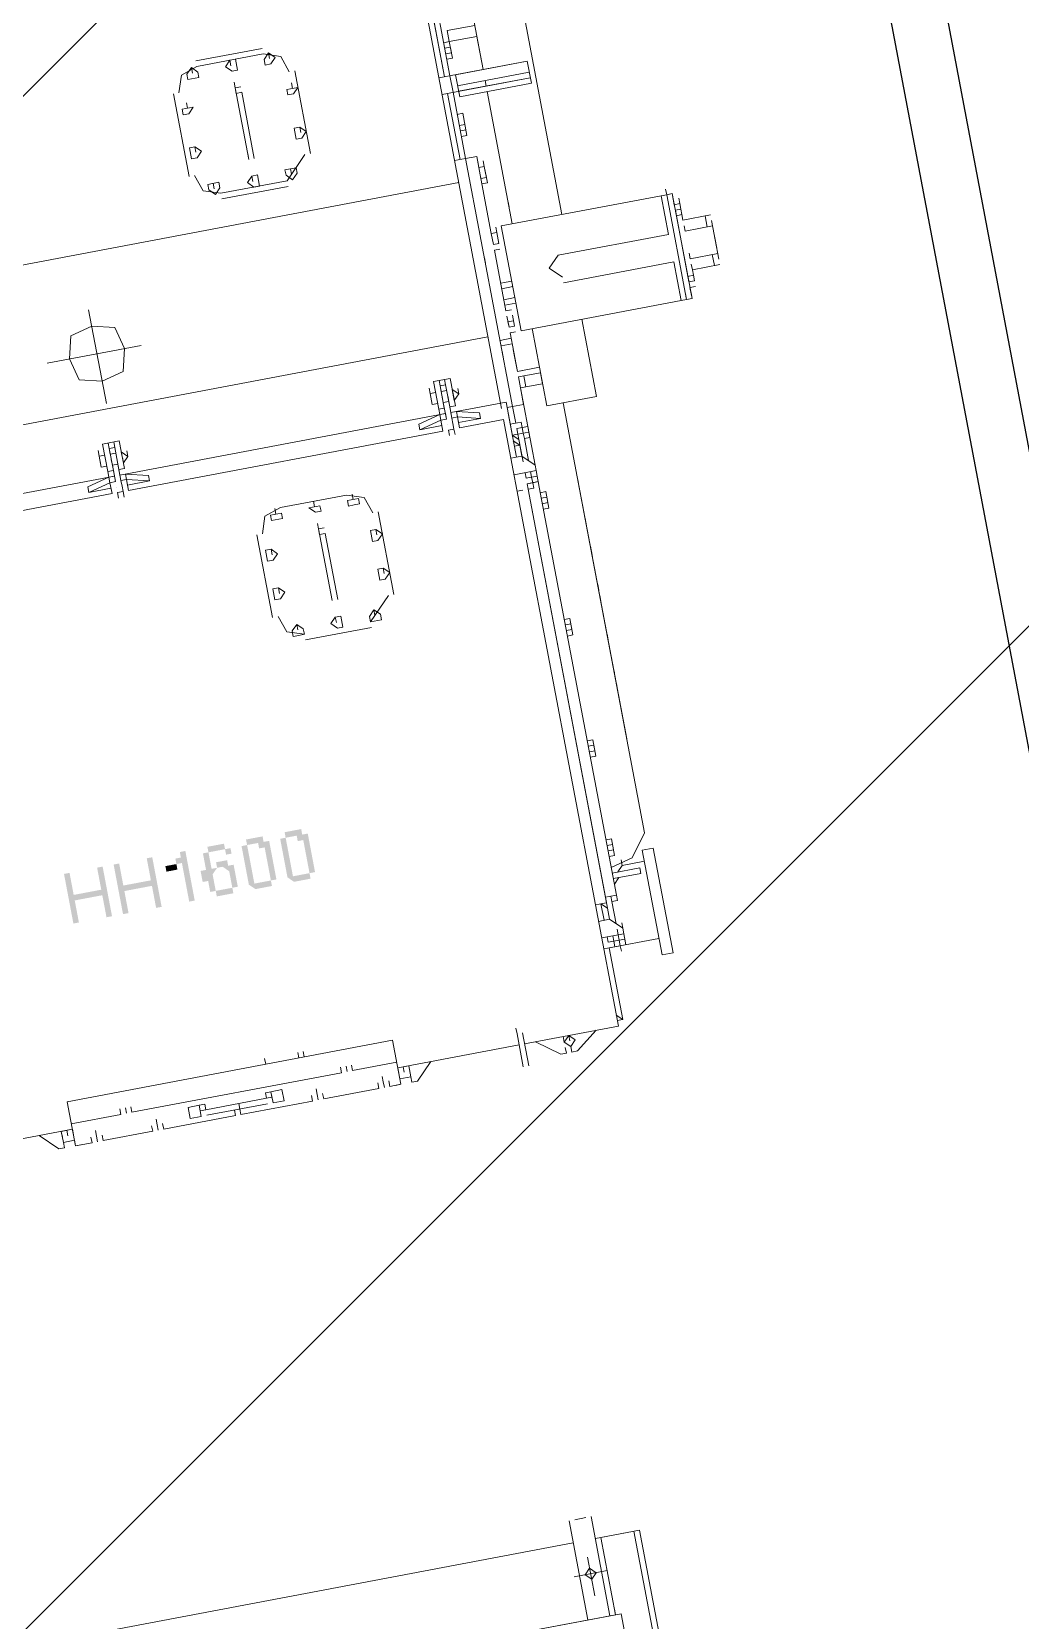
# Model space of a CAD drawing. Extents: x 407440 to 411585, y 6041728 to 6045069.
# Drawn here: x 408286.52 to 408296.63, y 6044218.58 to 6044234.84 of the extents above; entities that cross this region are included whole.
import ezdxf

# ---------------------------------------------------------------- set-up
doc = ezdxf.new("R2010")
doc.units = 0
doc.header["$LTSCALE"] = 5
doc.linetypes.add('foc-TIELINE', pattern=[1.875, 1.25, -0.625])
for name, color, linetype in [('P-BUFFER-PURPLE', 187, 'foc-TIELINE'), ('P-PROPOSED-EXISTING-H', 59, 'Continuous'), ('T-TIE', 201, 'foc-TIELINE')]:
    doc.layers.add(name, color=color, linetype=linetype)

# ---------------------------------------------------------------- blocks, each defined once
blk = doc.blocks.new('P-RIG-877')
at = {"layer": 'T-TIE', "linetype": 'ByBlock', "transparency": 33554559}
for points in [[(3.1687, -12.1696), (3.1687, -12.1811), (3.1802, -12.1811), (3.1802, -12.1925), (3.1802, -12.1581), (3.1916, -12.1581), (3.1916, -12.1466), (3.2031, -12.1466), (3.2146, -12.1466), (3.2261, -12.1466), (3.2376, -12.1466), (3.249, -12.1466), (3.2605, -12.1466), (3.2605, -12.1696), (3.2605, -12.1351), (3.249, -12.1351), (3.2376, -12.1351), (3.2261, -12.1351), (3.2146, -12.1351), (3.2031, -12.1351), (3.1916, -12.1351), (3.1802, -12.1351), (3.1802, -12.1466), (3.1687, -12.1466), (3.1687, -12.1581)], [(3.1802, -12.1925), (3.1916, -12.1925), (3.2031, -12.1925), (3.2146, -12.1925), (3.2261, -12.1925), (3.2376, -12.1925), (3.249, -12.1925), (3.2605, -12.1925), (3.2605, -12.1925), (3.272, -12.1811), (3.272, -12.1466), (3.2605, -12.1466), (3.2605, -12.1811), (3.249, -12.1811), (3.2376, -12.1811), (3.2261, -12.1811), (3.2146, -12.1811), (3.2031, -12.1811), (3.1916, -12.1811), (3.1802, -12.1811), (3.1802, -12.1696)], [(3.1687, -12.2499), (3.1687, -12.2614), (3.1802, -12.2614), (3.1802, -12.2729), (3.1802, -12.2385), (3.1916, -12.2385), (3.1916, -12.227), (3.2031, -12.227), (3.2146, -12.227), (3.2261, -12.227), (3.2376, -12.227), (3.249, -12.227), (3.2605, -12.227), (3.2605, -12.2499), (3.2605, -12.2155), (3.249, -12.2155), (3.2376, -12.2155), (3.2261, -12.2155), (3.2146, -12.2155), (3.2031, -12.2155), (3.1916, -12.2155), (3.1802, -12.2155), (3.1802, -12.227), (3.1687, -12.227), (3.1687, -12.2385)], [(3.1802, -12.2729), (3.1916, -12.2729), (3.2031, -12.2729), (3.2146, -12.2729), (3.2261, -12.2729), (3.2376, -12.2729), (3.249, -12.2729), (3.2605, -12.2729), (3.2605, -12.2729), (3.272, -12.2614), (3.272, -12.227), (3.2605, -12.227), (3.2605, -12.2614), (3.249, -12.2614), (3.2376, -12.2614), (3.2261, -12.2614), (3.2146, -12.2614), (3.2031, -12.2614), (3.1916, -12.2614), (3.1802, -12.2614), (3.1802, -12.2499)], [(3.1687, -12.3188), (3.1687, -12.3418), (3.1802, -12.3418), (3.1802, -12.3073), (3.1916, -12.3073), (3.1916, -12.2959), (3.1802, -12.2959), (3.1802, -12.3073), (3.1687, -12.3073)], [(3.1802, -12.3418), (3.1802, -12.3533), (3.1916, -12.3533), (3.2031, -12.3533), (3.2146, -12.3533), (3.2146, -12.3647), (3.2261, -12.3647), (3.2376, -12.3647), (3.2376, -12.3533), (3.249, -12.3533), (3.2605, -12.3533), (3.2605, -12.3418), (3.272, -12.3418), (3.272, -12.3073), (3.2605, -12.3073), (3.2605, -12.2959), (3.2605, -12.3418), (3.249, -12.3418), (3.2376, -12.3418), (3.2261, -12.3418), (3.2261, -12.3418), (3.2146, -12.3303), (3.2146, -12.3418), (3.2031, -12.3418), (3.1916, -12.3418), (3.1802, -12.3418), (3.1802, -12.3188)], [(3.2031, -12.3188), (3.2031, -12.3303), (3.2146, -12.3303), (3.2146, -12.3418), (3.2146, -12.2959), (3.2146, -12.3073), (3.2031, -12.3073)], [(3.2146, -12.2959), (3.2146, -12.3303), (3.2146, -12.3188), (3.2261, -12.3073), (3.2376, -12.3073), (3.249, -12.3073), (3.2605, -12.3073), (3.2605, -12.3188), (3.2605, -12.2959), (3.249, -12.2959), (3.2376, -12.2959), (3.2261, -12.2959), (3.2146, -12.2959)], [(3.1687, -12.3877), (3.1687, -12.3992), (3.1802, -12.3992), (3.1802, -12.4107), (3.1916, -12.4107), (3.1916, -12.4222), (3.1916, -12.3992), (3.272, -12.3992), (3.272, -12.3877)], [(3.1916, -12.4222), (3.1916, -12.4336), (3.2031, -12.4336), (3.2031, -12.4107), (3.1916, -12.4107), (3.1916, -12.3992)], [(3.1687, -12.4566), (3.1687, -12.4681), (3.2146, -12.4681), (3.2146, -12.5255), (3.2261, -12.4681), (3.272, -12.4681), (3.272, -12.4566)], [(3.1687, -12.5255), (3.1687, -12.537), (3.272, -12.537), (3.272, -12.5255), (3.2261, -12.5255), (3.2261, -12.4681), (3.2146, -12.5255)], [(3.1687, -12.5599), (3.1687, -12.5714), (3.2146, -12.5714), (3.2146, -12.6288), (3.2261, -12.5714), (3.272, -12.5714), (3.272, -12.5599)], [(3.1687, -12.6288), (3.1687, -12.6403), (3.272, -12.6403), (3.272, -12.6288), (3.2261, -12.6288), (3.2261, -12.5714), (3.2146, -12.6288)]]:
    blk.add_hatch(color=256, dxfattribs=at).paths.add_polyline_path(points)
at = {"layer": 'T-TIE', "linetype": 'ByBlock', "lineweight": 25}
for points in [[(8.4383, -11.343), (8.2202, -11.343), (8.1513, -11.2741), (7.9906, -11.2741), (7.9906, -10.5393), (-4.1905, -10.5393), (-4.1905, -14.2246), (7.9906, -14.2246), (7.9906, -13.1914), (8.0021, -13.1914), (7.9217, -13.1684)], [(-2.5832, -14.2246), (-2.5832, -14.1098), (-4.0986, -14.1098), (-4.0986, -10.6541), (7.8873, -10.6541), (7.8873, -11.5037), (7.9906, -11.5037)]]:
    blk.add_lwpolyline(points, dxfattribs=at)
at = {"layer": 'T-TIE', "linetype": 'ByBlock', "lineweight": 18}
for points in [[(2.0895, -11.0904), (2.0895, -11.1478), (2.078, -11.1478), (2.0665, -11.1478), (2.0551, -11.1478), (2.0551, -11.1593), (2.0436, -11.1593)], [(2.1125, -11.1019), (2.0895, -11.1019)], [(2.1584, -11.0904), (2.1125, -11.0904), (2.1125, -11.1478), (2.101, -11.1478)], [(2.1813, -11.0904), (2.101, -11.0904)], [(2.1699, -11.0904), (2.1699, -11.1478), (2.1584, -11.1478)], [(2.1928, -11.1019), (2.1699, -11.1019)], [(2.1928, -11.0904), (2.1928, -11.1478), (2.1813, -11.1478)], [(2.1928, -11.1593), (2.2043, -11.1593), (2.2043, -11.1478), (2.2158, -11.1478), (2.2043, -11.1478), (2.2043, -11.1593), (2.078, -11.1593), (2.0665, -11.1593), (2.0551, -11.1593), (2.0321, -11.1593), (2.2502, -11.1593), (2.2273, -11.1593), (2.2273, -11.1478)], [(2.0551, -11.1593), (2.0665, -11.1593), (2.0665, -11.1478), (2.0551, -11.1478), (2.0436, -11.1478)], [(2.0665, -11.1478), (2.0665, -11.1478)], [(2.078, -11.1478), (2.0665, -11.1478)], [(2.078, -11.1593), (2.078, -11.1478), (2.078, -11.1593)], [(2.2043, -11.1593), (2.2158, -11.1593), (2.2043, -11.1593), (2.2158, -11.1593), (2.2158, -11.1478), (2.2043, -11.1478), (2.1928, -11.1478), (2.2043, -11.1478)], [(2.2158, -11.1478), (2.2158, -11.1478)], [(2.0321, -11.1593), (2.0321, -11.1708), (2.0206, -11.1708)], [(2.0321, -11.1708), (2.2502, -11.1708), (2.0321, -11.1708)], [(2.1584, -11.4118), (2.1354, -11.4348), (2.1125, -11.4118), (2.1125, -11.1822), (2.0321, -11.1822), (2.0321, -11.1708)], [(2.0665, -11.1593), (2.0665, -11.1593)], [(2.2502, -11.1708), (2.2502, -11.1822), (2.1699, -11.1822), (2.1699, -11.4118)], [(2.2158, -11.1593), (2.2158, -11.1593)], [(2.2387, -11.1593), (2.2502, -11.1593), (2.2502, -11.1708), (2.2387, -11.1708)], [(2.0321, -11.1822), (2.0321, -11.5152), (2.2502, -11.5152), (2.2502, -11.1822)], [(2.0321, -11.3889), (1.0447, -11.3889), (1.0447, -11.4922)], [(1.7106, -11.4004), (1.7566, -11.4004), (1.7566, -11.5496), (1.7106, -11.5496), (1.7106, -11.4004), (1.7106, -11.5841)], [(1.7336, -11.4004), (1.7336, -11.5496)], [(1.7451, -11.5496), (1.7451, -11.4004), (1.7451, -11.5841)], [(2.2502, -11.3889), (2.411, -11.3889), (2.411, -11.4922), (2.2502, -11.4922), (2.3306, -11.4922), (2.3306, -11.5381), (2.2502, -11.5381), (2.2502, -11.5267)], [(3.3639, -11.5381), (3.3524, -11.4922), (3.3065, -11.4578), (2.411, -11.4578)], [(2.5717, -11.4578), (2.5832, -11.4578), (3.1113, -11.4578), (3.0998, -11.4578)], [(2.6635, -11.4578), (2.652, -11.4578)], [(2.6865, -11.4578), (2.675, -11.4578)], [(2.7324, -11.4578), (2.7209, -11.4578), (2.7095, -11.4578)], [(2.8013, -11.4578), (2.7898, -11.4578)], [(2.8243, -11.4578), (2.8128, -11.4578)], [(2.8702, -11.4578), (2.8587, -11.4578)], [(2.9046, -11.4578), (2.8931, -11.4578)], [(3.008, -11.4578), (2.9965, -11.4578)], [(3.0424, -11.4578), (3.0309, -11.4578)], [(3.3639, -11.5152), (3.3639, -11.4692)], [(3.5246, -11.4692), (3.5246, -11.5726), (3.6738, -11.5726), (3.6624, -11.5841)], [(1.6188, -11.4922), (1.6188, -11.5496), (1.6417, -11.5496), (1.6417, -11.4922), (1.6417, -11.5496), (1.6417, -11.4922), (1.7106, -11.4922), (1.2973, -11.4922)], [(1.9976, -11.4922), (1.9862, -11.4922)], [(2.3535, -11.5267), (2.365, -11.5267), (2.365, -11.5381), (2.365, -11.5267), (2.3421, -11.5267), (2.3421, -11.4922), (2.365, -11.4922), (2.365, -11.5267), (2.3421, -11.5267), (2.3421, -11.5381), (2.365, -11.5381), (2.3535, -11.5381), (2.365, -11.5381), (2.3421, -11.5381)], [(3.3868, -11.5381), (3.3868, -11.4807), (3.3753, -11.4807), (3.3753, -11.5381)], [(1.8828, -11.5841), (1.8828, -11.5611), (2.3995, -11.5611), (2.4339, -11.5611), (2.3995, -11.5611), (2.3995, -11.5381), (2.365, -11.5381), (2.5258, -11.5381), (2.5372, -11.5381), (2.5487, -11.5381), (2.5602, -11.5381), (2.5602, -11.5611), (2.5602, -11.5496), (2.5717, -11.5496), (2.5602, -11.5496), (2.5602, -11.5381), (2.5717, -11.5381), (3.4213, -11.5381), (3.4213, -11.5611), (3.4672, -11.5611), (3.4672, -11.5841)], [(2.3995, -11.5726), (2.3995, -11.5611), (1.8828, -11.5611), (1.8828, -11.5381), (1.9058, -11.5381), (1.8943, -11.5381), (1.9058, -11.5381), (1.9402, -11.5381)], [(2.0665, -11.5381), (2.0436, -11.5381), (2.0321, -11.5381), (2.0436, -11.5381), (1.9402, -11.5381), (1.9402, -11.5267), (1.9058, -11.5267), (1.9058, -11.5381), (1.9058, -11.5267), (1.8943, -11.5267)], [(1.9058, -11.5381), (1.9288, -11.5381), (1.9288, -11.5267), (1.9058, -11.5267)], [(1.9402, -11.5267), (1.9402, -11.5267)], [(1.9402, -11.5381), (1.9402, -11.5381)], [(2.0436, -11.5267), (2.0321, -11.5267)], [(2.0436, -11.5381), (2.0665, -11.5381), (2.0665, -11.5267), (2.0436, -11.5267), (2.0436, -11.5381), (2.0436, -11.5267), (2.0665, -11.5267)], [(2.0665, -11.5267), (2.0665, -11.5267)], [(2.0665, -11.5381), (2.0665, -11.5381)], [(2.2043, -11.5267), (2.2043, -11.5381), (2.078, -11.5381), (2.078, -11.5267)], [(2.1469, -11.5267), (2.1469, -11.5152), (2.1469, -11.5381)], [(2.1813, -11.5381), (2.1813, -11.5152), (2.1813, -11.5381)], [(2.1928, -11.5152), (2.1928, -11.5381)], [(2.2158, -11.5267), (2.2158, -11.5267)], [(2.2387, -11.5381), (2.2158, -11.5381), (2.2387, -11.5381), (2.2273, -11.5381)], [(2.2158, -11.5381), (2.2158, -11.5381)], [(2.2617, -11.5381), (2.2617, -11.5611)], [(2.2732, -11.5611), (2.2732, -11.5381)], [(2.3306, -11.5267), (2.3306, -11.5381), (2.2961, -11.5381), (2.2847, -11.5381)], [(2.3421, -11.5267), (2.3421, -11.5267)], [(2.3421, -11.5381), (2.3421, -11.5381)], [(2.4454, -11.5381), (2.4569, -11.5381), (2.4684, -11.5381), (2.4684, -11.5496), (2.4569, -11.5496), (2.4684, -11.5496), (2.4684, -11.5381), (2.4569, -11.5381), (2.4569, -11.5611), (2.4454, -11.5611), (2.4454, -11.5381), (2.4454, -11.5496), (2.4569, -11.5496), (2.4454, -11.5496), (2.4339, -11.5496)], [(2.4454, -11.5611), (2.4454, -11.5381), (2.4454, -11.5611)], [(2.5028, -11.5841), (2.5028, -11.5611), (2.5258, -11.5381)], [(2.5372, -11.5841), (2.5372, -11.5381), (2.5487, -11.5381), (2.5717, -11.5381), (2.5487, -11.5381), (2.5372, -11.5381), (2.5487, -11.5381), (2.5487, -11.5496), (2.5602, -11.5496), (2.5487, -11.5496), (2.5602, -11.5496), (2.5487, -11.5496), (2.5372, -11.5496)], [(2.5602, -11.5381), (2.5602, -11.5611), (2.5717, -11.5611), (2.5717, -11.5496)], [(2.5602, -11.5381), (2.5602, -11.5381)], [(2.5832, -11.5381), (2.5832, -11.5267), (2.6176, -11.5267), (2.6176, -11.5381)], [(2.6061, -11.5381), (2.6061, -11.5267), (2.5832, -11.5267)], [(2.5832, -11.5267), (2.5832, -11.5267)], [(2.5832, -11.5267), (2.5832, -11.5267)], [(2.5946, -11.5381), (2.5946, -11.5267)], [(2.5946, -11.5267), (2.5946, -11.5267)], [(2.5946, -11.5267), (2.5946, -11.5267)], [(2.6061, -11.5267), (2.6061, -11.5267)], [(2.6061, -11.5267), (2.6061, -11.5267)], [(2.8472, -11.5381), (2.8472, -11.5267), (2.8817, -11.5267), (2.8817, -11.5381)], [(2.8702, -11.5381), (2.8702, -11.5267), (2.8472, -11.5267)], [(2.8472, -11.5267), (2.8472, -11.5267)], [(2.8472, -11.5267), (2.8472, -11.5267)], [(2.8587, -11.5381), (2.8587, -11.5267)], [(2.8587, -11.5267), (2.8587, -11.5267)], [(2.8587, -11.5267), (2.8587, -11.5267)], [(2.8702, -11.5267), (2.8702, -11.5267)], [(2.8702, -11.5267), (2.8702, -11.5267)], [(3.0998, -11.5381), (3.0998, -11.5267), (3.1342, -11.5267), (3.1342, -11.5381)], [(3.1113, -11.5381), (3.1113, -11.5267), (3.1342, -11.5267)], [(3.1113, -11.5267), (3.1113, -11.5267)], [(3.1113, -11.5267), (3.1113, -11.5267)], [(3.1228, -11.5381), (3.1228, -11.5267)], [(3.1228, -11.5267), (3.1228, -11.5267)], [(3.1228, -11.5267), (3.1228, -11.5267)], [(3.1342, -11.5267), (3.1342, -11.5267)], [(3.1342, -11.5267), (3.1342, -11.5267)], [(3.3065, -11.5381), (3.3065, -11.5267), (3.3409, -11.5267), (3.3409, -11.5381)], [(3.3294, -11.5381), (3.3294, -11.5267), (3.3065, -11.5267)], [(3.3065, -11.5267), (3.3065, -11.5267)], [(3.3065, -11.5267), (3.3065, -11.5267)], [(3.3179, -11.5381), (3.3179, -11.5267)], [(3.3179, -11.5267), (3.3179, -11.5267)], [(3.3179, -11.5267), (3.3179, -11.5267)], [(3.3294, -11.5267), (3.3294, -11.5267)], [(3.3294, -11.5267), (3.3294, -11.5267)], [(3.3753, -11.5267), (3.3639, -11.5152), (3.3524, -11.5152)], [(3.3983, -11.5381), (3.3868, -11.5267)], [(3.4213, -11.5496), (3.4327, -11.5496), (3.4213, -11.5496), (3.4327, -11.5496), (3.4213, -11.5496), (3.4213, -11.5381), (3.4327, -11.5381), (3.4327, -11.5496), (3.4787, -11.5496)], [(3.4213, -11.5381), (3.4327, -11.5381)], [(3.4327, -11.5381), (3.4327, -11.5381)], [(3.4787, -11.5381), (3.4901, -11.5381), (3.4672, -11.5611), (3.4557, -11.5611)], [(3.5131, -11.5381), (3.5016, -11.5381), (3.5016, -11.5496), (3.4901, -11.5496)], [(3.5016, -11.5841), (3.5016, -11.5496), (3.5016, -11.5381), (3.4901, -11.5381)], [(3.5131, -11.5496), (3.5131, -11.5381), (3.5131, -11.5496), (3.5131, -11.5611), (3.5131, -11.5726), (3.5016, -11.5726)], [(3.5131, -11.5381), (3.5246, -11.5381), (3.5131, -11.5381)], [(1.8828, -11.5611), (1.7451, -11.5611), (1.7106, -11.5611), (1.2744, -11.5611), (1.2514, -11.5611), (1.2055, -11.5611), (1.1251, -11.5611), (1.1251, -11.5726), (1.1251, -11.5841)], [(1.6417, -11.5611), (1.6417, -11.5496), (1.6762, -11.5496), (1.6762, -11.5611)], [(1.6647, -11.5611), (1.6647, -11.5496), (1.6417, -11.5496)], [(1.6417, -11.5496), (1.6417, -11.5496)], [(1.6417, -11.5496), (1.6417, -11.5496)], [(1.6532, -11.5611), (1.6532, -11.5496)], [(1.6532, -11.5496), (1.6532, -11.5496)], [(1.6532, -11.5496), (1.6532, -11.5496)], [(1.6647, -11.5496), (1.6647, -11.5496)], [(1.6647, -11.5496), (1.6647, -11.5496)], [(1.791, -11.5611), (1.791, -11.5496), (1.8369, -11.5496), (1.8369, -11.5611)], [(1.8254, -11.5611), (1.8254, -11.5496), (1.8025, -11.5496)], [(1.8025, -11.5496), (1.8025, -11.5496)], [(1.8025, -11.5496), (1.8025, -11.5496)], [(1.814, -11.5611), (1.814, -11.5496)], [(1.814, -11.5496), (1.814, -11.5496)], [(1.814, -11.5496), (1.814, -11.5496)], [(1.8254, -11.5496), (1.8254, -11.5496)], [(1.8254, -11.5496), (1.8254, -11.5496)], [(2.101, -11.5611), (2.0895, -11.5611)], [(2.2961, -11.5611), (2.2847, -11.5611)], [(2.4339, -11.5726), (2.4339, -11.5496), (2.4454, -11.5496), (2.4569, -11.5496), (2.4684, -11.5496), (2.4569, -11.5496), (2.4684, -11.5496), (2.5143, -11.5496)], [(2.4454, -11.5611), (2.4569, -11.5611), (2.4569, -11.5726), (2.4684, -11.5611), (2.5143, -11.5611)], [(2.4684, -11.5496), (2.4569, -11.5496)], [(2.4684, -11.5611), (2.4569, -11.5611)], [(2.4798, -11.5726), (2.4798, -11.5611), (2.4684, -11.5726)], [(2.5028, -11.5611), (2.4798, -11.5611)], [(2.5487, -11.5496), (2.5487, -11.5611), (2.5372, -11.5611)], [(2.5487, -11.5496), (2.5487, -11.5496)], [(2.5602, -11.5496), (2.5602, -11.5496)], [(3.4098, -11.5611), (3.4213, -11.5611), (3.4098, -11.5611), (3.4213, -11.5611), (2.5717, -11.5611), (3.4327, -11.5611), (3.4327, -11.5841)], [(3.4098, -11.5496), (3.4098, -11.5496)], [(3.4442, -11.5611), (3.4327, -11.5726), (3.4672, -11.5726)], [(3.4327, -11.5611), (3.4327, -11.5611)], [(3.4327, -11.5726), (3.4327, -11.5611)], [(3.5246, -11.5841), (3.5246, -11.5611), (3.5131, -11.5611), (3.5016, -11.5611)], [(3.5131, -11.5611), (3.5131, -11.5496), (3.5246, -11.5496), (3.5131, -11.5496), (3.5246, -11.5496), (3.5361, -11.5496)], [(3.5246, -11.5611), (3.5246, -11.5496)], [(2.3995, -11.5841), (2.388, -11.5841), (0.1148, -11.5841)], [(1.4121, -11.5726), (1.7106, -11.5726), (1.2744, -11.5726)], [(1.9288, -13.1799), (1.9288, -11.5841)], [(2.2502, -13.1799), (2.2502, -11.5841)], [(2.4913, -11.5726), (2.5028, -11.5726), (2.388, -11.5726), (2.388, -11.6874), (2.3765, -11.6874), (2.388, -11.6874), (2.3995, -11.6874), (2.3995, -11.6759), (2.388, -11.6759), (2.3995, -11.6759), (2.4224, -11.6759), (2.4224, -11.5841), (3.6853, -11.5841), (3.6853, -11.7792)], [(2.411, -11.5726), (2.411, -11.5726)], [(2.5028, -11.5726), (2.411, -11.5726)], [(2.5717, -11.5841), (2.5717, -11.5726)], [(3.6738, -11.5841), (3.6738, -11.5726)], [(2.411, -11.63), (2.411, -11.6759), (2.3995, -11.6759)], [(3.6853, -11.63), (3.7198, -11.6759), (3.7198, -11.6874), (3.7083, -11.6874)], [(2.3535, -11.6759), (2.365, -11.6759), (2.3421, -11.6759), (2.3535, -11.6644), (2.365, -11.6759)], [(2.3535, -11.6644), (2.3421, -11.6644)], [(2.3306, -11.6874), (2.3765, -11.6874), (2.3765, -11.6759), (2.3191, -11.6759), (2.3191, -11.7103), (2.3765, -11.7103)], [(2.3191, -11.6874), (2.3306, -11.6874), (2.3306, -11.6989), (2.3421, -11.6989), (2.3421, -11.6874)], [(2.3765, -11.6989), (2.3306, -11.6989), (2.3191, -11.6989)], [(2.365, -11.6989), (2.3535, -11.6989), (2.365, -11.6989), (2.365, -11.6874), (2.365, -11.6989), (2.3995, -11.6989), (2.3995, -11.7103), (2.3995, -11.6989), (2.388, -11.6989), (2.388, -11.7103), (2.3995, -11.7563), (2.411, -11.7563), (2.3995, -11.7103), (2.388, -11.7103), (2.3765, -11.7103), (2.3765, -11.6989), (2.388, -11.6989), (2.388, -12.3762), (2.3765, -12.3762), (2.388, -12.3762), (2.3995, -12.3762), (2.3995, -12.3647), (2.388, -12.3647), (2.3995, -12.3647), (2.4224, -12.3647), (2.4224, -11.7103), (2.3995, -11.7103)], [(2.4224, -11.6989), (2.4224, -11.6874), (2.411, -11.6874), (2.3995, -11.6874), (2.365, -11.6874), (2.3535, -11.6874), (2.365, -11.6874), (2.3535, -11.6874)], [(2.388, -11.6759), (2.388, -11.6759)], [(2.3995, -11.6989), (2.388, -11.6989)], [(2.411, -11.6874), (2.411, -11.6874)], [(2.411, -11.6874), (2.411, -11.6874)], [(2.411, -11.6989), (2.411, -11.6989)], [(2.411, -11.6989), (2.411, -11.6989)], [(2.4224, -11.6759), (2.4224, -11.6759)], [(3.6968, -11.6874), (3.6853, -11.6874)], [(3.6853, -11.6874), (3.6968, -11.6874)], [(3.6968, -11.6874), (3.6853, -11.6874)], [(3.6968, -11.6874), (3.6853, -11.6874)], [(3.6968, -11.6874), (3.6853, -11.6874)], [(3.6853, -11.7563), (3.7198, -11.7103), (3.7198, -11.6989), (3.7083, -11.6989)], [(3.6968, -11.6989), (3.6853, -11.6989)], [(2.3306, -11.7218), (2.3421, -11.7218), (2.3421, -11.7103)], [(2.3535, -11.7218), (2.365, -11.7218), (2.3421, -11.7218), (2.365, -11.7218), (2.365, -11.7103)], [(2.3995, -11.7103), (2.3995, -11.7103)], [(2.411, -11.7103), (2.411, -11.7563)], [(4.7071, -11.8252), (4.7071, -11.7333)], [(4.8563, -11.8137), (4.8678, -11.8137), (4.7071, -11.8137), (4.7071, -11.7333), (5.2926, -11.7333)], [(5.2926, -11.7448), (4.7071, -11.7448)], [(3.6853, -11.7907), (3.6853, -12.0433), (3.6853, -12.0203), (3.7083, -12.0203), (3.7083, -12.0433), (3.7198, -12.0433), (3.6279, -12.0433)], [(3.6509, -11.7907), (3.6624, -11.7907), (3.7312, -11.7907), (3.7198, -11.7907)], [(3.6624, -11.7792), (3.7312, -11.7792)], [(4.6612, -11.8252), (4.8678, -11.8252)], [(4.776, -11.8826), (4.776, -11.8137)], [(5.086, -12.1122), (4.8678, -12.1122), (4.8678, -11.8022), (5.086, -11.8022)], [(4.8678, -12.1007), (4.8678, -11.8137), (4.8678, -12.1007)], [(4.6612, -11.8366), (4.6612, -11.8596)], [(4.8219, -11.8481), (4.7415, -11.8481)], [(1.814, -11.8711), (1.6417, -11.8711), (1.814, -11.8711)], [(1.6762, -11.8826), (1.6647, -11.8826)], [(1.768, -11.8826), (1.7566, -11.8826)], [(2.7324, -11.8711), (2.5602, -11.8711), (2.7324, -11.8711)], [(2.6061, -11.8826), (2.5946, -11.8826)], [(2.6865, -11.8826), (2.675, -11.8826)], [(4.6612, -11.8711), (4.8678, -11.8711)], [(4.7071, -13.2832), (4.7071, -11.8711)], [(1.5843, -11.9285), (1.5843, -12.0662)], [(1.6073, -11.917), (1.5958, -11.917)], [(1.5958, -11.9285), (1.5958, -12.0662)], [(1.8599, -12.0662), (1.8599, -11.9285)], [(1.8714, -12.0662), (1.8714, -11.9285)], [(2.5258, -11.917), (2.5143, -11.917)], [(2.5143, -11.9285), (2.5143, -12.0662), (2.5143, -11.9285)], [(2.7898, -12.0662), (2.7898, -11.9285), (2.7898, -12.0662)], [(1.791, -11.9974), (1.8025, -11.9974), (1.6532, -11.9974), (1.6417, -11.9974), (1.6532, -11.9974), (1.6532, -11.9859)], [(1.6417, -11.9974), (1.6647, -11.9974), (1.6647, -11.9859), (1.8025, -11.9859)], [(2.7209, -11.9859), (2.5832, -11.9859), (2.5832, -11.9974), (2.5717, -11.9974), (2.5602, -11.9974), (2.5717, -11.9974), (2.5717, -11.9859)], [(3.6853, -11.9744), (3.7198, -12.0088), (3.7198, -12.0203), (3.7083, -12.0203)], [(1.6073, -11.9974), (1.5958, -11.9974)], [(2.5258, -11.9974), (2.5143, -11.9974)], [(2.5717, -11.9974), (2.7209, -11.9974), (2.7095, -11.9974)], [(3.6968, -12.0203), (3.6853, -12.0203)], [(3.6853, -12.0318), (3.6968, -12.0318)], [(3.6968, -12.0318), (3.6853, -12.0318)], [(3.6968, -12.0318), (3.6853, -12.0318)], [(3.7198, -12.0548), (3.7198, -12.0433), (3.7198, -12.0662), (3.7083, -12.0662), (3.7198, -12.0662), (3.7083, -12.0662), (3.7198, -12.0662), (3.7083, -12.0662)], [(1.6073, -12.0777), (1.5958, -12.0777)], [(2.5258, -12.0777), (2.5143, -12.0777)], [(3.7198, -12.0777), (3.7083, -12.0777)], [(3.7083, -12.0892), (3.7198, -12.0892), (3.7083, -12.0892), (3.7198, -12.0892), (3.7198, -12.204), (3.7083, -12.204)], [(3.7198, -12.0777), (3.7198, -12.0777)], [(3.7198, -12.0777), (3.7198, -12.0777)], [(1.6417, -12.1237), (1.814, -12.1237), (1.6417, -12.1237)], [(1.6762, -12.1007), (1.6647, -12.1007)], [(1.768, -12.1007), (1.7566, -12.1007)], [(2.5602, -12.1237), (2.7324, -12.1237), (2.5602, -12.1237)], [(2.6061, -12.1007), (2.5946, -12.1007)], [(2.6865, -12.1007), (2.675, -12.1007)], [(3.6738, -12.1351), (3.6624, -12.1351)], [(3.6738, -12.1351), (3.6624, -12.1351)], [(3.6738, -12.1466), (3.6738, -12.1466)], [(3.6738, -12.1466), (3.6738, -12.1466)], [(3.7198, -12.2155), (3.7083, -12.2155)], [(3.7198, -12.2155), (3.7198, -12.2155)], [(3.7198, -12.2155), (3.7198, -12.2155)], [(3.6279, -12.2385), (3.6164, -12.2385)], [(3.7198, -12.227), (3.7083, -12.227), (3.7198, -12.227), (3.7083, -12.227), (3.7198, -12.227), (3.7198, -12.3762), (3.7083, -12.3762), (3.6968, -12.3762), (3.7083, -12.3762), (3.7198, -12.3762), (3.7083, -12.3762), (3.7198, -12.3762), (3.7083, -12.3762), (3.7198, -12.3762)], [(2.1354, -12.4796), (2.1354, -12.2844)], [(2.411, -12.3188), (2.411, -12.3647), (2.3995, -12.3647)], [(3.6968, -12.3073), (3.6853, -12.3073), (3.6968, -12.3073), (3.6968, -12.3188), (3.6853, -12.3188), (3.6968, -12.3188), (3.6968, -12.4451), (3.6968, -12.4566), (3.6853, -12.4566), (3.6968, -12.4566)], [(3.6853, -12.3073), (3.6853, -12.3188)], [(3.7083, -12.4451), (3.7083, -12.3188)], [(2.2387, -12.3762), (2.0436, -12.3762)], [(2.3765, -13.0651), (2.388, -13.0651), (2.388, -12.3877), (2.3765, -12.3877), (2.3765, -12.3992), (2.3191, -12.3992), (2.3191, -12.3647), (2.3765, -12.3647), (2.3765, -12.3762), (2.3306, -12.3762)], [(2.3191, -12.3762), (2.3306, -12.3762), (2.3306, -12.3877), (2.3421, -12.3877), (2.3421, -12.3762)], [(2.3535, -12.3647), (2.365, -12.3647), (2.3421, -12.3647), (2.3535, -12.3533), (2.365, -12.3647)], [(2.3535, -12.3533), (2.3421, -12.3533)], [(2.365, -12.3877), (2.3535, -12.3877), (2.365, -12.3877), (2.365, -12.3762), (2.365, -12.3877), (2.3995, -12.3877), (2.388, -12.3877)], [(2.4224, -12.3877), (2.4224, -12.3762), (2.411, -12.3762), (2.3995, -12.3762), (2.365, -12.3762), (2.3535, -12.3762), (2.365, -12.3762), (2.3535, -12.3762)], [(2.388, -12.3647), (2.388, -12.3647)], [(2.411, -12.3762), (2.411, -12.3762)], [(2.411, -12.3762), (2.411, -12.3762)], [(2.4224, -12.3647), (2.4224, -12.3647)], [(3.7198, -12.3762), (3.7198, -12.3762)], [(3.7198, -12.3762), (3.7198, -12.3762)], [(2.3765, -12.3877), (2.3306, -12.3877), (2.3191, -12.3877)], [(2.3306, -12.4107), (2.3421, -12.4107), (2.3421, -12.3992)], [(2.3535, -12.4107), (2.365, -12.4107), (2.3421, -12.4107), (2.365, -12.4107), (2.365, -12.3992)], [(2.3995, -12.3992), (2.3995, -12.3877), (2.388, -12.3877), (2.388, -12.3992), (2.3765, -12.3992)], [(2.3995, -13.0536), (2.4224, -13.0536), (2.4224, -12.3992), (2.3995, -12.3992), (2.3995, -12.3877)], [(2.3995, -12.3992), (2.3995, -12.3992)], [(2.411, -12.3877), (2.411, -12.3877)], [(2.411, -12.3877), (2.411, -12.3877)], [(2.411, -12.3992), (2.411, -12.4451)], [(3.7198, -12.3877), (3.7083, -12.3877), (3.7198, -12.3877), (3.7083, -12.3877), (3.7198, -12.3877), (3.7198, -12.537), (3.7083, -12.537), (3.7198, -12.537), (3.7083, -12.537), (3.7198, -12.537), (3.7083, -12.537)], [(3.6853, -12.4451), (3.6853, -12.4566)], [(3.7198, -12.5484), (3.7083, -12.5484)], [(3.7083, -12.5599), (3.7198, -12.5599), (3.7198, -12.6632), (3.7083, -12.6632), (3.7198, -12.6632), (3.7083, -12.6632), (3.7198, -12.6632)], [(3.7198, -12.5484), (3.7198, -12.5484)], [(3.7198, -12.5484), (3.7198, -12.5484)], [(3.6738, -12.5944), (3.6624, -12.5944)], [(3.6738, -12.6058), (3.6624, -12.6058)], [(3.6738, -12.6058), (3.6624, -12.6058)], [(3.6738, -12.6058), (3.6624, -12.6058)], [(3.6738, -12.6058), (3.6738, -12.6058)], [(3.6738, -12.6058), (3.6738, -12.6058)], [(3.7198, -12.6747), (3.7198, -12.6747)], [(3.7198, -12.6747), (3.7198, -12.6747)], [(3.7198, -12.6862), (3.7083, -12.6862), (3.7198, -12.6862), (3.7083, -12.6862), (3.7198, -12.6862), (3.7198, -12.7206), (3.6279, -12.7206)], [(3.7198, -12.7092), (3.7198, -12.7206), (3.7083, -12.7206), (3.7083, -12.7436), (3.6853, -12.7436), (3.6853, -12.7206), (3.6853, -12.9732)], [(3.6853, -12.7321), (3.6968, -12.7321)], [(3.6968, -12.7321), (3.6853, -12.7321)], [(3.6968, -12.7321), (3.6853, -12.7321)], [(3.6853, -12.7895), (3.7198, -12.7551), (3.7198, -12.7436), (3.7083, -12.7436)], [(3.6968, -12.7436), (3.6853, -12.7436)]]:
    blk.add_lwpolyline(points, dxfattribs=at)
for points in [[(2.962, -11.4578), (2.9735, -11.4578)], [(3.559, -11.4463), (3.559, -11.4692), (3.3409, -11.4692), (3.3409, -11.4463)], [(1.7336, -11.4922), (1.7451, -11.4922)], [(2.0321, -11.4922), (1.7566, -11.4922)], [(2.1584, -11.5381), (2.1584, -11.5152)], [(2.2273, -11.5267), (2.2273, -11.5381), (2.2387, -11.5381), (2.2387, -11.5267), (2.2158, -11.5267), (2.2387, -11.5267)], [(3.5016, -11.5381), (3.4901, -11.5381), (3.5016, -11.5381), (3.5246, -11.5381), (3.5131, -11.5381)], [(2.4569, -11.5496), (2.4684, -11.5496)], [(2.5602, -11.5496), (2.5717, -11.5496)], [(3.5016, -11.5496), (3.5131, -11.5496)], [(1.7451, -11.5726), (1.8828, -11.5726)], [(2.3995, -11.6759), (2.411, -11.63), (2.3995, -11.63), (2.388, -11.6759)], [(2.4224, -11.6874), (2.4339, -11.6874)], [(2.4339, -11.6874), (2.4224, -11.6874)], [(2.4339, -11.6989), (2.4224, -11.6989)], [(3.6968, -11.6759), (3.6853, -11.6874), (3.6968, -11.6989), (3.7083, -11.6874)], [(3.6853, -11.6874), (3.6968, -11.6874)], [(3.6968, -11.6874), (3.6853, -11.6874)], [(3.6968, -11.6989), (3.6853, -11.6989)], [(4.7875, -11.8481), (4.776, -11.8366), (4.7645, -11.8481), (4.776, -11.8596)], [(4.7875, -11.8481), (4.776, -11.8366), (4.7645, -11.8481), (4.776, -11.8596)], [(1.5958, -11.9285), (1.6073, -11.894), (1.6417, -11.8826), (1.6073, -11.894)], [(1.6647, -11.8826), (1.6762, -11.8826)], [(1.6877, -11.894), (1.6762, -11.894), (1.6762, -11.8711), (1.6877, -11.8826)], [(1.7795, -11.894), (1.7566, -11.894), (1.7566, -11.8826), (1.768, -11.8711), (1.7795, -11.8826)], [(1.7566, -11.8826), (1.768, -11.8826)], [(1.814, -11.8826), (1.8599, -11.9285)], [(2.5143, -11.9285), (2.5258, -11.894), (2.5602, -11.8826), (2.5258, -11.894)], [(2.6176, -11.894), (2.5946, -11.894), (2.5946, -11.8826), (2.6061, -11.8711), (2.6176, -11.8826)], [(2.5946, -11.8826), (2.6061, -11.8826)], [(2.698, -11.894), (2.675, -11.894), (2.675, -11.8826), (2.6865, -11.8711), (2.698, -11.8826)], [(2.675, -11.8826), (2.6865, -11.8826)], [(2.7324, -11.8826), (2.7783, -11.9285)], [(1.6188, -11.917), (1.6188, -11.9285), (1.6073, -11.9285), (1.5958, -11.917), (1.6073, -11.9055)], [(1.5958, -11.917), (1.6073, -11.917)], [(1.8484, -11.9285), (1.8369, -11.9285), (1.8369, -11.9055), (1.8484, -11.9055), (1.8599, -11.917)], [(1.8369, -11.917), (1.8484, -11.917)], [(2.5143, -11.917), (2.5258, -11.917)], [(2.5372, -11.917), (2.5372, -11.9285), (2.5258, -11.9285), (2.5258, -11.9055), (2.5372, -11.9055)], [(2.7783, -11.9285), (2.7669, -11.9285), (2.7554, -11.917), (2.7669, -11.9055), (2.7783, -11.9055)], [(2.7554, -11.917), (2.7669, -11.917)], [(1.6188, -11.9974), (1.6073, -12.0088), (1.5958, -11.9974), (1.5958, -11.9859), (1.6188, -11.9859)], [(1.8599, -11.9974), (1.8484, -12.0088), (1.8369, -11.9974), (1.8369, -11.9859), (1.8599, -11.9859)], [(2.5372, -11.9974), (2.5258, -12.0088), (2.5258, -11.9859), (2.5372, -11.9859)], [(2.7783, -11.9974), (2.7669, -12.0088), (2.7554, -11.9974), (2.7554, -11.9859), (2.7783, -11.9859)], [(1.5958, -11.9974), (1.6073, -11.9974)], [(1.8369, -11.9974), (1.8484, -11.9974)], [(2.5143, -11.9974), (2.5258, -11.9974)], [(2.7554, -11.9974), (2.7669, -11.9974)], [(3.6968, -12.0203), (3.6853, -12.0203)], [(3.6279, -12.7206), (3.6279, -12.0433)], [(3.6738, -12.1351), (3.6738, -12.0433)], [(3.6853, -12.0318), (3.6968, -12.0318)], [(3.6853, -12.0318), (3.6968, -12.0318)], [(3.6853, -12.0433), (3.6968, -12.0433)], [(1.6417, -12.1122), (1.6073, -12.1007), (1.5958, -12.0662), (1.6073, -12.1007)], [(1.6188, -12.0892), (1.6073, -12.0892), (1.5958, -12.0777), (1.6073, -12.0662), (1.6188, -12.0662)], [(1.5958, -12.0777), (1.6073, -12.0777)], [(1.6877, -12.1122), (1.6762, -12.1122), (1.6762, -12.0892), (1.6877, -12.1007)], [(1.7795, -12.1122), (1.7566, -12.1122), (1.7566, -12.1007), (1.768, -12.0892), (1.7795, -12.1007)], [(1.8599, -12.0662), (1.8484, -12.1007), (1.814, -12.1122), (1.8484, -12.1007)], [(1.8599, -12.0777), (1.8484, -12.0892), (1.8369, -12.0892), (1.8369, -12.0662), (1.8484, -12.0662)], [(1.8369, -12.0777), (1.8484, -12.0777)], [(2.5602, -12.1122), (2.5258, -12.1007), (2.5143, -12.0662), (2.5258, -12.1007)], [(2.5143, -12.0777), (2.5258, -12.0777)], [(2.5372, -12.0892), (2.5258, -12.0892), (2.5258, -12.0662), (2.5372, -12.0662)], [(2.6176, -12.1122), (2.5946, -12.1122), (2.5946, -12.1007), (2.6061, -12.0892), (2.6176, -12.1007)], [(2.698, -12.1122), (2.675, -12.1122), (2.675, -12.1007), (2.6865, -12.0892), (2.698, -12.1007)], [(2.7783, -12.0662), (2.7669, -12.1007), (2.7324, -12.1122), (2.7669, -12.1007)], [(2.7783, -12.0777), (2.7783, -12.0892), (2.7669, -12.0892), (2.7554, -12.0777), (2.7669, -12.0662), (2.7783, -12.0662)], [(2.7554, -12.0777), (2.7669, -12.0777)], [(3.7083, -12.0777), (3.7198, -12.0777), (3.7083, -12.0777), (3.6968, -12.0777)], [(1.6647, -12.1007), (1.6762, -12.1007)], [(1.7566, -12.1007), (1.768, -12.1007)], [(2.5946, -12.1007), (2.6061, -12.1007)], [(2.675, -12.1007), (2.6865, -12.1007)], [(3.6624, -12.1351), (3.6738, -12.1351)], [(3.6624, -12.1466), (3.6738, -12.1466)], [(3.6624, -12.1466), (3.6738, -12.1466)], [(3.6624, -12.1581), (3.6738, -12.1581)], [(3.6624, -12.1581), (3.6738, -12.1581)], [(3.6738, -12.5944), (3.6738, -12.1581)], [(3.7083, -12.2155), (3.7198, -12.2155), (3.7083, -12.2155), (3.6968, -12.2155)], [(3.7083, -12.2155), (3.7198, -12.2155)], [(3.6164, -12.227), (3.6279, -12.227)], [(3.6853, -12.2844), (3.6853, -12.3073), (3.7083, -12.3073), (3.7083, -12.2844)], [(2.078, -12.3762), (2.0895, -12.4222), (2.1354, -12.4336), (2.1813, -12.4222), (2.1928, -12.3762), (2.1813, -12.3303), (2.1354, -12.3188), (2.0895, -12.3303)], [(2.3995, -12.3647), (2.411, -12.3188), (2.3995, -12.3188), (2.388, -12.3647)], [(3.6164, -12.3073), (3.6279, -12.3073)], [(2.4224, -12.3762), (2.4339, -12.3762)], [(2.4339, -12.3762), (2.4224, -12.3762)], [(2.388, -12.3992), (2.3995, -12.3992), (2.411, -12.4451), (2.3995, -12.4451)], [(2.4339, -12.3877), (2.4224, -12.3877)], [(3.6853, -12.4451), (3.6968, -12.4451)], [(3.6853, -12.4796), (3.6853, -12.4566), (3.7083, -12.4566), (3.7083, -12.4796)], [(3.7083, -12.5484), (3.7198, -12.5484), (3.7083, -12.5484), (3.6968, -12.5484)], [(3.7083, -12.5484), (3.7198, -12.5484)], [(3.6624, -12.6058), (3.6738, -12.6058)], [(3.6624, -12.6058), (3.6738, -12.6058)], [(3.6624, -12.6173), (3.6738, -12.6173)], [(3.6624, -12.6173), (3.6738, -12.6173)], [(3.6738, -12.7206), (3.6738, -12.6173)], [(3.7083, -12.6747), (3.7198, -12.6747), (3.7083, -12.6747), (3.6968, -12.6747)], [(3.6853, -12.7206), (3.6968, -12.7206)], [(3.6853, -12.7321), (3.6968, -12.7321)], [(3.6853, -12.7321), (3.6968, -12.7321)], [(3.6968, -12.7436), (3.6853, -12.7436)]]:
    blk.add_lwpolyline(points, close=True, dxfattribs=at)

msp = doc.modelspace()

# ---------------------------------------------------------------- hatches: boundary and pattern name
at = {"layer": 'P-PROPOSED-EXISTING-H'}
h = msp.add_hatch(dxfattribs=at)
h.set_pattern_fill('ANSI31', color=256, scale=3.498392, style=0)
h.set_pattern_definition([(45, (-2243.128, 2713.837), (-7.854113246, 7.854113246), [])])
edge = h.paths.add_edge_path()
edge.add_line((408709.29, 6043818.222), (408241.305, 6043729.713))
edge.add_line((408241.305, 6043729.713), (407794.436, 6043645.198))
edge.add_line((407794.436, 6043645.198), (407673.83, 6044282.895))
edge.add_line((407673.83, 6044282.895), (408123.669, 6044351.83))
edge.add_line((408123.669, 6044351.83), (408654.575, 6044433.189))
edge.add_line((408654.575, 6044433.189), (409028.997, 6044539.866))
edge.add_line((409028.997, 6044539.866), (409149.726, 6043901.52))
edge.add_line((409149.726, 6043901.52), (408898.792, 6043854.062))
edge.add_arc((408782.127, 6043952.01), 152.33, 241.43508, 319.98432, ccw=False)

# ---------------------------------------------------------------- linework, layer by layer
at = {"layer": 'P-BUFFER-PURPLE'}
msp.add_circle((408530.04, 6044370.877, -0.107), 250.434, dxfattribs=at)

# ---------------------------------------------------------------- block references
at = {"layer": 'T-TIE', "linetype": 'ByBlock', "xscale": 4.999999999955019, "yscale": 4.999999999955019, "zscale": 4.999999999955019, "rotation": 280.7096999997605}
msp.add_blockref('P-RIG-877', (408346.005, 6044253.532), dxfattribs=at)

doc.saveas('drawing.dxf')
